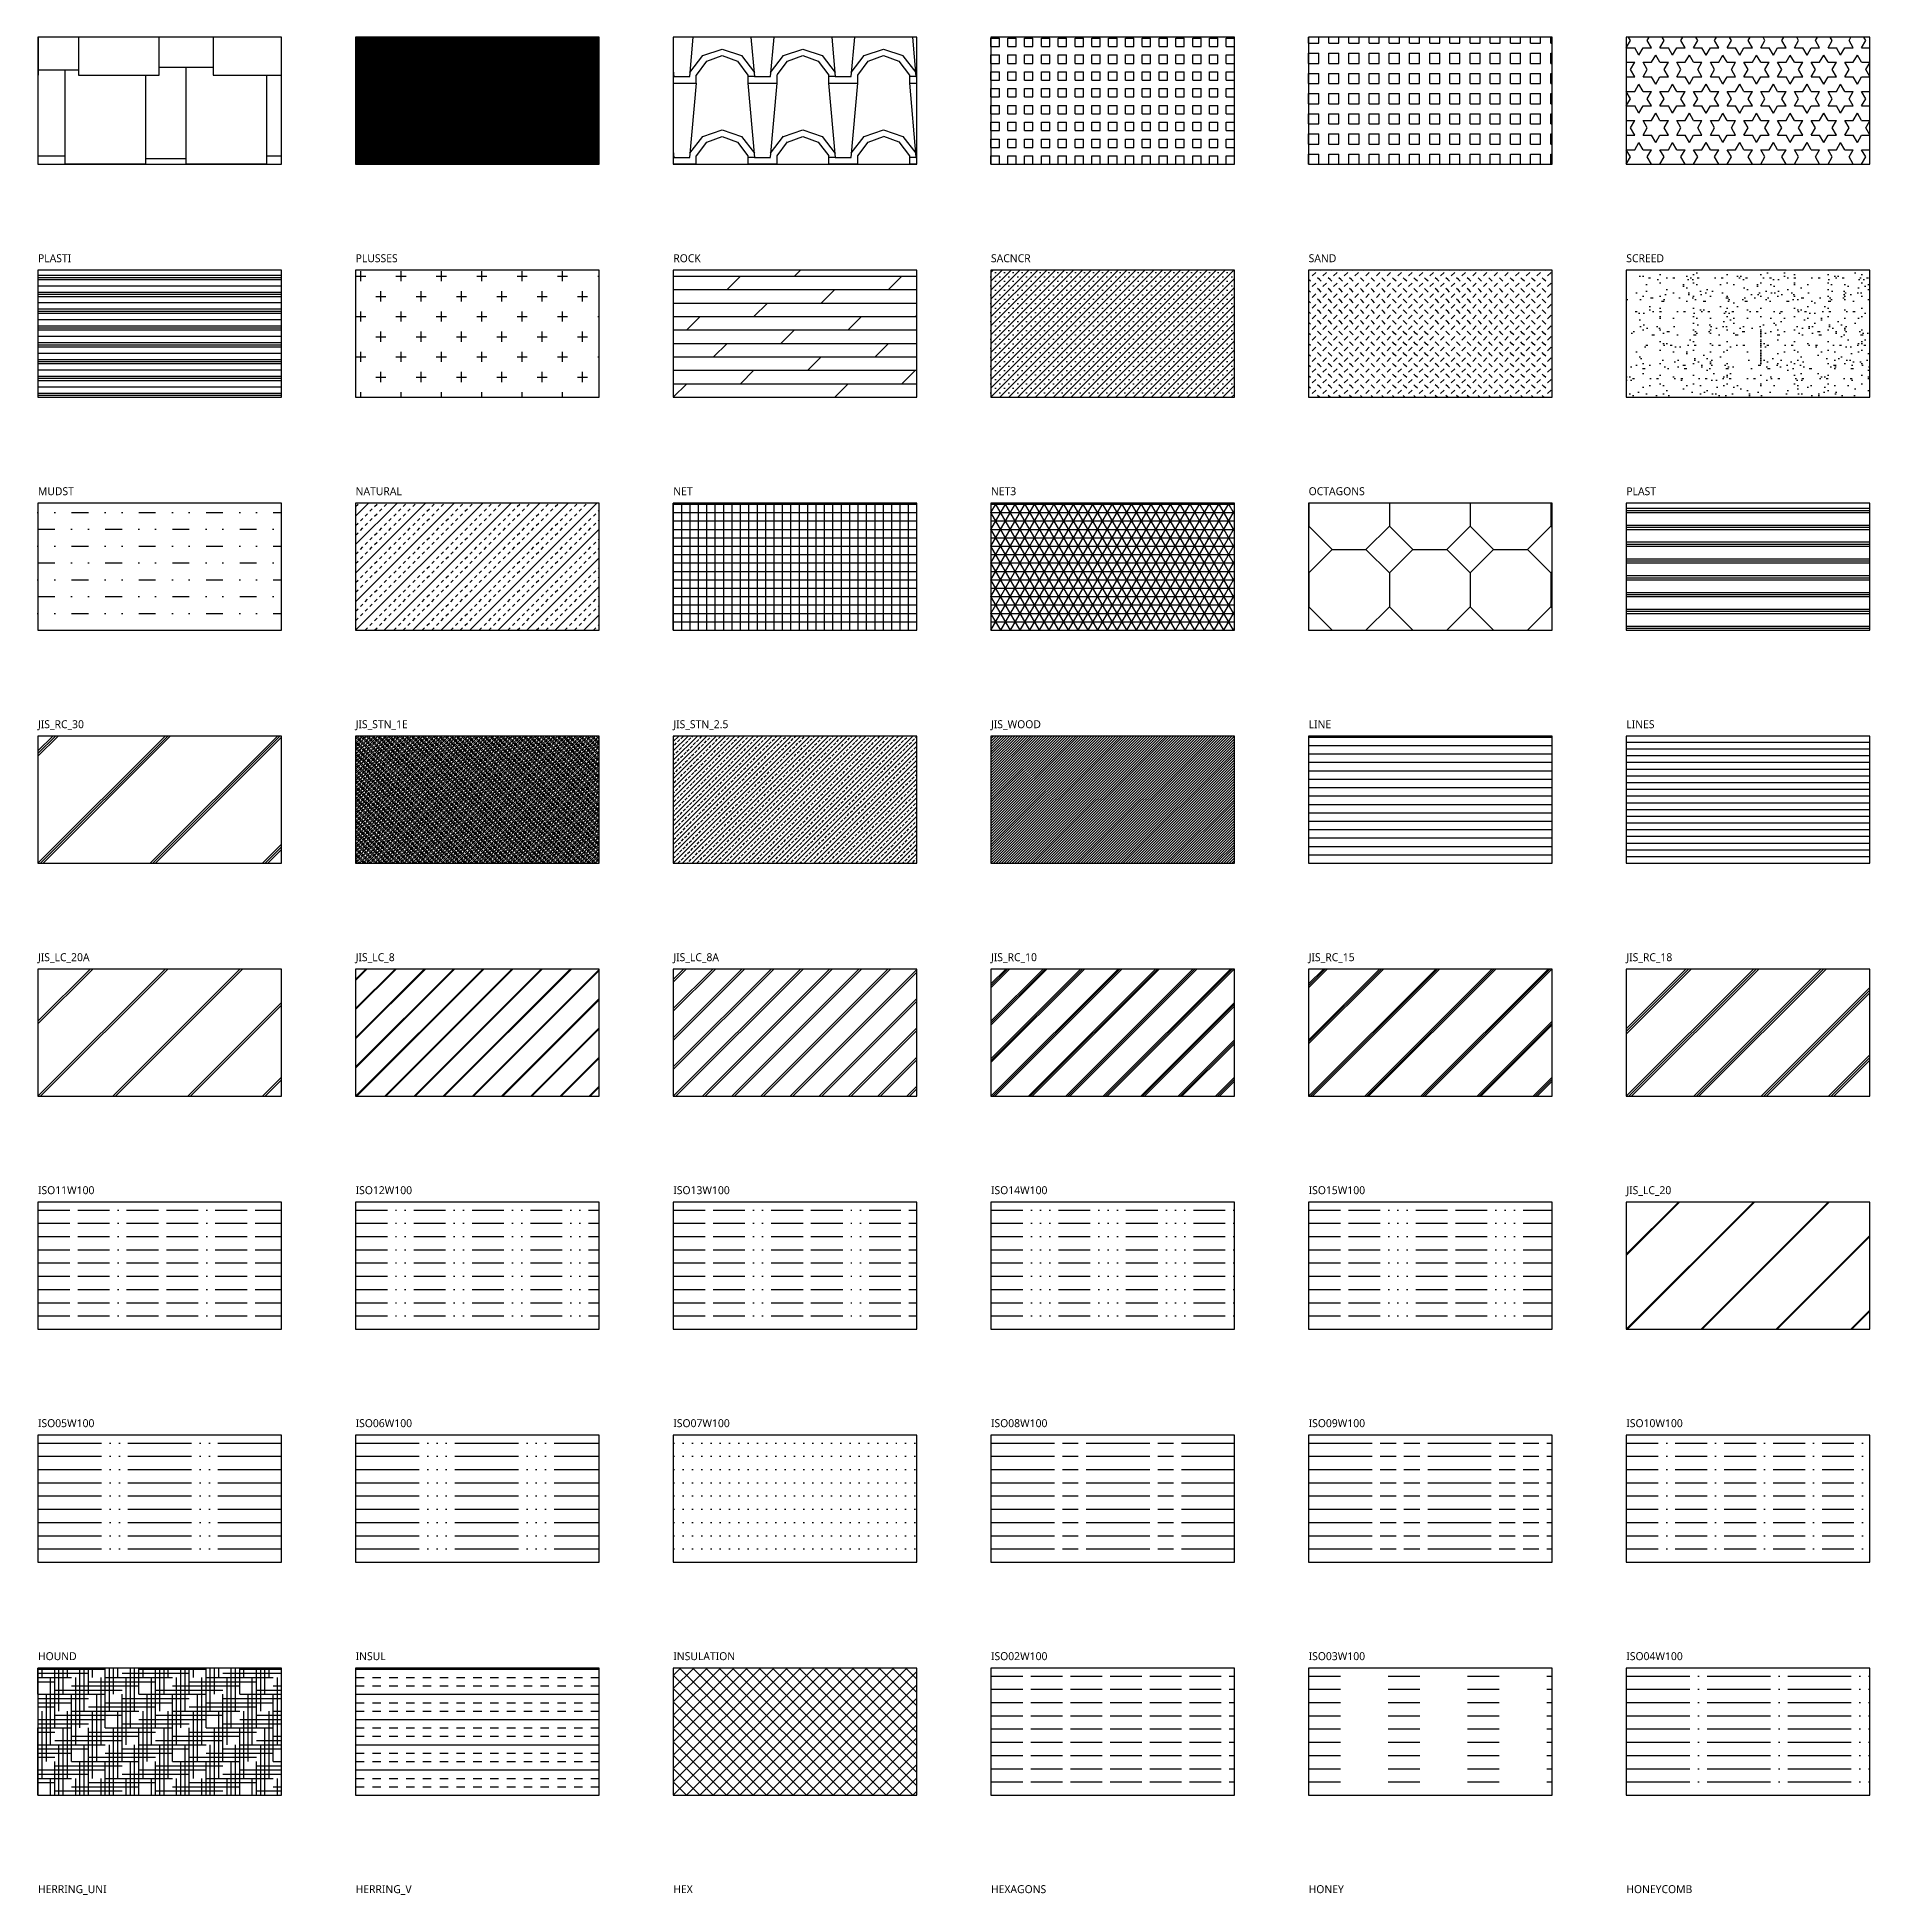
# Model space of a CAD drawing. Header units: metres. Extents: x 0 to 692, y 8 to 2774.
# Drawn here: x 0 to 692, y 1410 to 2112 of the extents above; entities that cross this region are included whole.
import ezdxf

# ---------------------------------------------------------------- set-up
doc = ezdxf.new("R2010")
doc.units = ezdxf.units.M
for name, color, linetype in [('FRAME', 8, 'Continuous'), ('HATCH', 7, 'Continuous'), ('LABEL', 2, 'Continuous')]:
    doc.layers.add(name, color=color, linetype=linetype)
doc.styles.add('OpenSans', font='OpenSans-Regular.ttf')

msp = doc.modelspace()

# ---------------------------------------------------------------- hatches: boundary and pattern name
at = {"layer": 'HATCH'}
h = msp.add_hatch(dxfattribs=at)
h.set_pattern_fill('SHAKES', style=0)
h.set_pattern_definition([(0, (0, 2067.05), (101.6, 101.6), [10.16, -91.44]), (0, (10.16, 2064), (101.6, 101.6), [30.48, -71.12]), (0, (40.64, 2066.03), (101.6, 101.6), [15.24, -86.36]), (0, (55.88, 2064), (101.6, 101.6), [30.48, -71.12]), (0, (86.36, 2067.05), (101.6, 101.6), [15.24, -86.36]), (0, (15.24, 2097.53), (101.6, 101.6), [30.48, -71.12]), (0, (0, 2099.56), (101.6, 101.6), [15.24, -86.36]), (0, (45.72, 2100.58), (101.6, 101.6), [20.32, -81.28]), (0, (66.04, 2097.53), (101.6, 101.6), [35.56, -66.04]), (0, (0, 2132.07), (101.6, 101.6), [34.544, -67.056]), (0, (34.54, 2134.1), (101.6, 101.6), [24.384, -77.216]), (0, (58.93, 2131.06), (101.6, 101.6), [18.29, -83.31]), (0, (77.22, 2135.12), (101.6, 101.6), [17.27, -84.33]), (180, (101.6, 2132.07), (-101.6, -101.6), [7.11, -94.49]), (90, (10.16, 2064), (-101.6, 101.6), [35.56, -66.04]), (90, (40.64, 2064), (-101.6, 101.6), [33.53, -68.07]), (90, (55.88, 2064), (-101.6, 101.6), [36.576, -65.024]), (90, (86.36, 2064), (-101.6, 101.6), [33.53, -68.07]), (90, (45.72, 2097.53), (-101.6, 101.6), [36.576, -65.024]), (90, (34.54, 2132.07), (-101.6, 101.6), [33.53, -68.07]), (90, (58.93, 2131.06), (-101.6, 101.6), [34.544, -67.056]), (270, (0, 2132.07), (101.6, -101.6), [34.544, -67.056]), (270, (15.24, 2132.07), (101.6, -101.6), [34.544, -67.056]), (270, (66.04, 2131.06), (101.6, -101.6), [33.53, -68.07]), (90, (94.49, 2132.07), (-101.6, 101.6), [33.53, -68.07]), (90, (77.22, 2131.06), (-101.6, 101.6), [34.544, -67.056]), (270, (94.49, 2067.05), (101.6, -101.6), [3.05, -98.55])])
h.paths.add_polyline_path([(0, 2064), (92, 2064), (92, 2112), (0, 2112)])
h = msp.add_hatch(dxfattribs=at)
h.set_pattern_fill('SOLID', style=0)
h.set_pattern_definition([(45, (120, 2064), (-0.08838835, 0.08838835), [])])
h.paths.add_polyline_path([(120, 2064), (212, 2064), (212, 2112), (120, 2112)])
h = msp.add_hatch(dxfattribs=at)
h.set_pattern_fill('SPANISH', style=0)
h.set_pattern_definition([(274.9697, (268.0416, 2094.48), (-30.479735, 365.760032), [28.1474, -675.538]), (180, (270.48, 2066.438), (-30.48, -30.48), [2.438, -28.042]), (0, (240, 2064), (30.48, 30.48), [8.5344, -21.9456]), (90, (248.534, 2064), (-30.48, 30.48), [3.048, -27.432]), (270, (268.042, 2067.048), (30.48, -30.48), [3.048, -27.432]), (0, (268.042, 2064), (30.48, 30.48), [2.438, -28.042]), (0, (240, 2066.438), (30.48, 30.48), [6.096, -24.384]), (85.0303, (246.096, 2066.4384), (30.479735, 365.760032), [28.1474, -675.538]), (52.6961, (246.096, 2067.9624), (-396.23957, -518.160327), [8.047, -796.6481]), (18.435, (250.973, 2074.363), (60.96, 30.48), [7.711, -88.6753]), (341.565, (258.288, 2076.802), (-60.96, 30.48), [7.711, -88.6753]), (307.3039, (265.6032, 2074.3632), (396.23957, -518.160327), [8.047, -796.6481]), (20.2249, (252.4968, 2072.2296), (-335.279917, -121.920254), [6.1717, -611.0012]), (339.775, (258.288, 2074.3632), (335.279917, -121.920254), [6.1717, -611.0012]), (307.4054, (264.0792, 2072.2296), (304.800303, -396.23977), [6.523, -645.7775]), (52.5946, (248.5344, 2067.048), (-304.800303, -396.23977), [6.523, -645.7775])])
h.paths.add_polyline_path([(240, 2064), (332, 2064), (332, 2112), (240, 2112)])
h = msp.add_hatch(dxfattribs=at)
h.set_pattern_fill('SQUARE', style=0)
h.set_pattern_definition([(0, (360, 2064), (0, 3.175), [3.175, -3.175]), (90, (360, 2064), (-3.175, 0), [3.175, -3.175])])
h.paths.add_polyline_path([(360, 2064), (452, 2064), (452, 2112), (360, 2112)])
h = msp.add_hatch(dxfattribs=at)
h.set_pattern_fill('SQUARES', style=0)
h.set_pattern_definition([(0, (480, 2064), (0, 3.81), [3.81, -3.81]), (90, (480, 2064), (-3.81, 0), [3.81, -3.81])])
h.paths.add_polyline_path([(480, 2064), (572, 2064), (572, 2112), (480, 2112)])
h = msp.add_hatch(dxfattribs=at)
h.set_pattern_fill('STARS', style=0)
h.set_pattern_definition([(0, (600, 2064), (0, 5.49926), [3.175, -3.175]), (60, (600, 2064), (-4.7625, 2.74963), [3.175, -3.175]), (120, (601.5875, 2066.7496), (-4.7625, -2.74963), [3.175, -3.175])])
h.paths.add_polyline_path([(600, 2064), (692, 2064), (692, 2112), (600, 2112)])
h = msp.add_hatch(dxfattribs=at)
h.set_pattern_fill('PLASTI', style=0)
h.set_pattern_definition([(0, (0, 1976), (0, 6.35), []), (0, (0, 1976.794), (0, 6.35), []), (0, (0, 1977.5875), (0, 6.35), []), (0, (0, 1979.969), (0, 6.35), [])])
h.paths.add_polyline_path([(0, 1976), (92, 1976), (92, 2024), (0, 2024)])
h = msp.add_hatch(dxfattribs=at)
h.set_pattern_fill('PLUSSES', style=0)
h.set_pattern_definition([(0, (120, 1976), (7.62, 7.62), [3.81, -11.43]), (90, (121.905, 1974.095), (-7.62, 7.62), [3.81, -11.43])])
h.paths.add_polyline_path([(120, 1976), (212, 1976), (212, 2024), (120, 2024)])
h = msp.add_hatch(dxfattribs=at)
h.set_pattern_fill('ROCK', style=0)
h.set_pattern_definition([(0, (240, 1976), (0, 5.08), []), (45, (240, 1976), (-10.16, 10.16), [7.1842, -14.3684])])
h.paths.add_polyline_path([(240, 1976), (332, 1976), (332, 2024), (240, 2024)])
h = msp.add_hatch(dxfattribs=at)
h.set_pattern_fill('SACNCR', style=0)
h.set_pattern_definition([(45, (360, 1976), (-1.6838, 1.6838), []), (45, (361.6838, 1976), (-1.6838, 1.6838), [0, -2.38125])])
h.paths.add_polyline_path([(360, 1976), (452, 1976), (452, 2024), (360, 2024)])
h = msp.add_hatch(dxfattribs=at)
h.set_pattern_fill('SAND', style=0)
h.set_pattern_definition([(45, (480, 1976), (-4.0411, 4.0411), [-1.905, 1.905, -1.905]), (45, (484.0386, 1976), (-4.0411, 4.0411), [-1.905, 1.905, -1.905]), (135, (480, 1976), (-4.0411, -4.0411), [0.9525, -3.81, 0.9525]), (135, (484.0386, 1976), (-4.0411, -4.0411), [0.9525, -3.81, 0.9525])])
h.paths.add_polyline_path([(480, 1976), (572, 1976), (572, 2024), (480, 2024)])
h = msp.add_hatch(dxfattribs=at)
h.set_pattern_fill('SCREED', style=0)
h.set_pattern_definition([(0, (600, 1976), (50.8, 12.7), [-6.35, 0, -19.05, 0]), (0, (600, 1976.635), (50.8, 12.7), [-2.54, 0, -8.89, 0, -4.572, 0, -19.05, 0]), (0, (600, 1977.27), (50.8, 12.7), [-1.27, 0, -6.35, 0, -6.35, 0, -13.97, 0, -4.572, 0]), (0, (600, 1977.905), (50.8, 12.7), [-4.572, 0, -20.32, 0]), (0, (600, 1978.54), (50.8, 12.7), [-15.24, 0, -15.24, 0]), (0, (600, 1979.175), (50.8, 12.7), [-21.59, 0]), (0, (600, 1979.81), (50.8, 12.7), [-6.35, 0, -27.94, 0]), (0, (600, 1980.445), (50.8, 12.7), [-8.89, 0, -5.08, 0]), (0, (600, 1981.08), (50.8, 12.7), [-12.7, 0]), (0, (600, 1982.35), (50.8, 12.7), [-1.778, 0, -19.05, 0, -11.43, 0]), (0, (600, 1982.985), (50.8, 12.7), [-2.54, 0, -0.254, 0, -6.35, 0]), (0, (600, 1983.62), (50.8, 12.7), [-1.27, 0, -16.51, 0, -19.05, 0]), (0, (600, 1984.255), (50.8, 12.7), [-12.7, 0]), (0, (600, 1984.89), (50.8, 12.7), [-6.35, 0, -26.67, 0]), (0, (600, 1986.16), (50.8, 12.7), [-30.48, 0]), (0, (600, 1986.795), (50.8, 12.7), [-6.35, 0, -0.508, 0, -8.89, 0]), (0, (600, 1987.43), (50.8, 12.7), [-1.778, 0, -12.7, 0, -5.08, 0, -8.89, 0, -10.16, 0]), (0, (600, 1988.065), (50.8, 12.7), [-3.81, 0, -5.08, 0, -12.7, 0, -0.508, 0, -6.35, 0]), (0, (600, 1988.7), (50.8, 12.7), [-12.7, 0])])
h.paths.add_polyline_path([(600, 1976), (692, 1976), (692, 2024), (600, 2024)])
h = msp.add_hatch(dxfattribs=at)
h.set_pattern_fill('MUDST', style=0)
h.set_pattern_definition([(0, (0, 1888), (12.7, 6.35), [6.35, -6.35, 0, -6.35, 0, -6.35])])
h.paths.add_polyline_path([(0, 1888), (92, 1888), (92, 1936), (0, 1936)])
h = msp.add_hatch(dxfattribs=at)
h.set_pattern_fill('NATURAL', style=0)
h.set_pattern_definition([(45, (120, 1888), (-5.38815, 5.38815), []), (45, (123.592, 1888), (-5.38815, 5.38815), [1.27, -1.27]), (45, (127.184, 1888), (-5.38815, 5.38815), [1.27, -1.27])])
h.paths.add_polyline_path([(120, 1888), (212, 1888), (212, 1936), (120, 1936)])
h = msp.add_hatch(dxfattribs=at)
h.set_pattern_fill('NET', style=0)
h.set_pattern_definition([(0, (240, 1888), (0, 3.175), []), (90, (240, 1888), (-3.175, 0), [])])
h.paths.add_polyline_path([(240, 1888), (332, 1888), (332, 1936), (240, 1936)])
h = msp.add_hatch(dxfattribs=at)
h.set_pattern_fill('NET3', style=0)
h.set_pattern_definition([(0, (360, 1888), (0, 3.175), []), (60, (360, 1888), (-2.74963, 1.5875), []), (120, (360, 1888), (-2.74963, -1.5875), [])])
h.paths.add_polyline_path([(360, 1888), (452, 1888), (452, 1936), (360, 1936)])
h = msp.add_hatch(dxfattribs=at)
h.set_pattern_fill('OCTAGONS', style=0)
h.set_pattern_definition([(315, (480, 1896.84), (30.48, -0), [12.5005, -30.605]), (0, (488.84, 1888), (30.48, 30.48), [12.8016, -17.6784]), (45, (501.64, 1888), (0, 30.48), [12.5005, -30.605]), (135, (510.48, 1909.64), (-30.48, 0), [12.5005, -30.605]), (225, (488.84, 1918.48), (-0, -30.48), [12.5005, -30.605]), (270, (480, 1909.64), (30.48, -30.48), [12.8016, -17.6784])])
h.paths.add_polyline_path([(480, 1888), (572, 1888), (572, 1936), (480, 1936)])
h = msp.add_hatch(dxfattribs=at)
h.set_pattern_fill('PLAST', style=0)
h.set_pattern_definition([(0, (600, 1888), (0, 6.35), []), (0, (600, 1888.794), (0, 6.35), []), (0, (600, 1889.5875), (0, 6.35), [])])
h.paths.add_polyline_path([(600, 1888), (692, 1888), (692, 1936), (600, 1936)])
h = msp.add_hatch(dxfattribs=at)
h.set_pattern_fill('JIS_RC_30', style=0)
h.set_pattern_definition([(45, (0, 1800), (-21.213, 21.213), []), (45, (1, 1800), (-21.213, 21.213), []), (45, (2, 1800), (-21.213, 21.213), [])])
h.paths.add_polyline_path([(0, 1800), (92, 1800), (92, 1848), (0, 1848)])
h = msp.add_hatch(dxfattribs=at)
h.set_pattern_fill('JIS_STN_1E', style=0)
h.set_pattern_definition([(45, (120, 1800), (-0.707107, 0.707107), []), (45, (120.705, 1800), (-0.707107, 0.707107), [1, -0.5])])
h.paths.add_polyline_path([(120, 1800), (212, 1800), (212, 1848), (120, 1848)])
h = msp.add_hatch(dxfattribs=at)
h.set_pattern_fill('JIS_STN_2.5', style=0)
h.set_pattern_definition([(45, (240, 1800), (-1.767767, 1.767767), []), (45, (241.765, 1800), (-1.76777, 1.76777), [1.2, -0.5])])
h.paths.add_polyline_path([(240, 1800), (332, 1800), (332, 1848), (240, 1848)])
h = msp.add_hatch(dxfattribs=at)
h.set_pattern_fill('JIS_WOOD', style=0)
h.set_pattern_definition([(45, (360, 1800), (-0.5, 0.5), [])])
h.paths.add_polyline_path([(360, 1800), (452, 1800), (452, 1848), (360, 1848)])
h = msp.add_hatch(dxfattribs=at)
h.set_pattern_fill('LINE', style=0)
h.set_pattern_definition([(0, (480, 1800), (0, 3.175), [])])
h.paths.add_polyline_path([(480, 1800), (572, 1800), (572, 1848), (480, 1848)])
h = msp.add_hatch(dxfattribs=at)
h.set_pattern_fill('LINES', style=0)
h.set_pattern_definition([(0, (600, 1800), (0, 2.54), [])])
h.paths.add_polyline_path([(600, 1800), (692, 1800), (692, 1848), (600, 1848)])
h = msp.add_hatch(dxfattribs=at)
h.set_pattern_fill('JIS_LC_20A', style=0)
h.set_pattern_definition([(45, (0, 1712), (-14.142, 14.142), []), (45, (1, 1712), (-14.142, 14.142), [])])
h.paths.add_polyline_path([(0, 1712), (92, 1712), (92, 1760), (0, 1760)])
h = msp.add_hatch(dxfattribs=at)
h.set_pattern_fill('JIS_LC_8', style=0)
h.set_pattern_definition([(45, (120, 1712), (-5.51543, 5.51543), []), (45, (120.4, 1712), (-5.51543, 5.51543), [])])
h.paths.add_polyline_path([(120, 1712), (212, 1712), (212, 1760), (120, 1760)])
h = msp.add_hatch(dxfattribs=at)
h.set_pattern_fill('JIS_LC_8A', style=0)
h.set_pattern_definition([(45, (240, 1712), (-5.51543, 5.51543), []), (45, (241, 1712), (-5.51543, 5.51543), [])])
h.paths.add_polyline_path([(240, 1712), (332, 1712), (332, 1760), (240, 1760)])
h = msp.add_hatch(dxfattribs=at)
h.set_pattern_fill('JIS_RC_10', style=0)
h.set_pattern_definition([(45, (360, 1712), (-7.0711, 7.0711), []), (45, (360.725, 1712), (-7.0711, 7.0711), []), (45, (361.45, 1712), (-7.0711, 7.0711), [])])
h.paths.add_polyline_path([(360, 1712), (452, 1712), (452, 1760), (360, 1760)])
h = msp.add_hatch(dxfattribs=at)
h.set_pattern_fill('JIS_RC_15', style=0)
h.set_pattern_definition([(45, (480, 1712), (-10.6066, 10.6066), []), (45, (480.725, 1712), (-10.6066, 10.6066), []), (45, (481.45, 1712), (-10.6066, 10.6066), [])])
h.paths.add_polyline_path([(480, 1712), (572, 1712), (572, 1760), (480, 1760)])
h = msp.add_hatch(dxfattribs=at)
h.set_pattern_fill('JIS_RC_18', style=0)
h.set_pattern_definition([(45, (600, 1712), (-12.728, 12.728), []), (45, (601, 1712), (-12.728, 12.728), []), (45, (602, 1712), (-12.728, 12.728), [])])
h.paths.add_polyline_path([(600, 1712), (692, 1712), (692, 1760), (600, 1760)])
h = msp.add_hatch(dxfattribs=at)
h.set_pattern_fill('ISO11W100', style=0)
h.set_pattern_definition([(0, (0, 1624), (0, 5), [12, -3, 12, -3, 0.5, -3])])
h.paths.add_polyline_path([(0, 1624), (92, 1624), (92, 1672), (0, 1672)])
h = msp.add_hatch(dxfattribs=at)
h.set_pattern_fill('ISO12W100', style=0)
h.set_pattern_definition([(0, (120, 1624), (0, 5), [12, -3, 0.5, -3, 0.5, -3])])
h.paths.add_polyline_path([(120, 1624), (212, 1624), (212, 1672), (120, 1672)])
h = msp.add_hatch(dxfattribs=at)
h.set_pattern_fill('ISO13W100', style=0)
h.set_pattern_definition([(0, (240, 1624), (0, 5), [12, -3, 12, -3, 0.5, -6.5]), (0, (240, 1624), (0, 5), [-33.5, 0.5, -3])])
h.paths.add_polyline_path([(240, 1624), (332, 1624), (332, 1672), (240, 1672)])
h = msp.add_hatch(dxfattribs=at)
h.set_pattern_fill('ISO14W100', style=0)
h.set_pattern_definition([(0, (360, 1624), (0, 5), [12, -3, 0.5, -3, 0.5, -6.5]), (0, (360, 1624), (0, 5), [-22, 0.5, -3])])
h.paths.add_polyline_path([(360, 1624), (452, 1624), (452, 1672), (360, 1672)])
h = msp.add_hatch(dxfattribs=at)
h.set_pattern_fill('ISO15W100', style=0)
h.set_pattern_definition([(0, (480, 1624), (0, 5), [12, -3, 12, -3, 0.5, -10]), (0, (480, 1624), (0, 5), [-33.5, 0.5, -3, 0.5, -3])])
h.paths.add_polyline_path([(480, 1624), (572, 1624), (572, 1672), (480, 1672)])
h = msp.add_hatch(dxfattribs=at)
h.set_pattern_fill('JIS_LC_20', style=0)
h.set_pattern_definition([(45, (600, 1624), (-14.142, 14.142), []), (45, (600.4, 1624), (-14.142, 14.142), [])])
h.paths.add_polyline_path([(600, 1624), (692, 1624), (692, 1672), (600, 1672)])
h = msp.add_hatch(dxfattribs=at)
h.set_pattern_fill('ISO05W100', style=0)
h.set_pattern_definition([(0, (0, 1536), (0, 5), [24, -3, 0.5, -3, 0.5, -3])])
h.paths.add_polyline_path([(0, 1536), (92, 1536), (92, 1584), (0, 1584)])
h = msp.add_hatch(dxfattribs=at)
h.set_pattern_fill('ISO06W100', style=0)
h.set_pattern_definition([(0, (120, 1536), (0, 5), [24, -3, 0.5, -3, 0.5, -6.5]), (0, (120, 1536), (0, 5), [-34, 0.5, -3])])
h.paths.add_polyline_path([(120, 1536), (212, 1536), (212, 1584), (120, 1584)])
h = msp.add_hatch(dxfattribs=at)
h.set_pattern_fill('ISO07W100', style=0)
h.set_pattern_definition([(0, (240, 1536), (0, 5), [0.5, -3])])
h.paths.add_polyline_path([(240, 1536), (332, 1536), (332, 1584), (240, 1584)])
h = msp.add_hatch(dxfattribs=at)
h.set_pattern_fill('ISO08W100', style=0)
h.set_pattern_definition([(0, (360, 1536), (0, 5), [24, -3, 6, -3])])
h.paths.add_polyline_path([(360, 1536), (452, 1536), (452, 1584), (360, 1584)])
h = msp.add_hatch(dxfattribs=at)
h.set_pattern_fill('ISO09W100', style=0)
h.set_pattern_definition([(0, (480, 1536), (0, 5), [24, -3, 6, -3, 6, -3])])
h.paths.add_polyline_path([(480, 1536), (572, 1536), (572, 1584), (480, 1584)])
h = msp.add_hatch(dxfattribs=at)
h.set_pattern_fill('ISO10W100', style=0)
h.set_pattern_definition([(0, (600, 1536), (0, 5), [12, -3, 0.5, -3])])
h.paths.add_polyline_path([(600, 1536), (692, 1536), (692, 1584), (600, 1584)])
h = msp.add_hatch(dxfattribs=at)
h.set_pattern_fill('HOUND', style=0)
h.set_pattern_definition([(0, (0, 1448), (6.35, 1.5875), [25.4, -12.7]), (90, (0, 1448), (-1.5875, -6.35), [25.4, -12.7])])
h.paths.add_polyline_path([(0, 1448), (92, 1448), (92, 1496), (0, 1496)])
h = msp.add_hatch(dxfattribs=at)
h.set_pattern_fill('INSUL', style=0)
h.set_pattern_definition([(0, (120, 1448), (0, 9.525), []), (0, (120, 1451.175), (0, 9.525), [3.175, -3.175]), (0, (120, 1454.35), (0, 9.525), [3.175, -3.175])])
h.paths.add_polyline_path([(120, 1448), (212, 1448), (212, 1496), (120, 1496)])
h = msp.add_hatch(dxfattribs=at)
h.set_pattern_fill('INSULATION', style=0)
h.set_pattern_definition([(45, (240, 1448), (-2.51447, 2.51447), []), (135, (240, 1448), (-2.51447, -2.51447), [])])
h.paths.add_polyline_path([(240, 1448), (332, 1448), (332, 1496), (240, 1496)])
h = msp.add_hatch(dxfattribs=at)
h.set_pattern_fill('ISO02W100', style=0)
h.set_pattern_definition([(0, (360, 1448), (0, 5), [12, -3])])
h.paths.add_polyline_path([(360, 1448), (452, 1448), (452, 1496), (360, 1496)])
h = msp.add_hatch(dxfattribs=at)
h.set_pattern_fill('ISO03W100', style=0)
h.set_pattern_definition([(0, (480, 1448), (0, 5), [12, -18])])
h.paths.add_polyline_path([(480, 1448), (572, 1448), (572, 1496), (480, 1496)])
h = msp.add_hatch(dxfattribs=at)
h.set_pattern_fill('ISO04W100', style=0)
h.set_pattern_definition([(0, (600, 1448), (0, 5), [24, -3, 0.5, -3])])
h.paths.add_polyline_path([(600, 1448), (692, 1448), (692, 1496), (600, 1496)])

# ---------------------------------------------------------------- linework, layer by layer
at = {"layer": 'FRAME'}
for points in [[(0, 2064), (92, 2064), (92, 2112), (0, 2112)], [(120, 2064), (212, 2064), (212, 2112), (120, 2112)], [(240, 2064), (332, 2064), (332, 2112), (240, 2112)], [(360, 2064), (452, 2064), (452, 2112), (360, 2112)], [(480, 2064), (572, 2064), (572, 2112), (480, 2112)], [(600, 2064), (692, 2064), (692, 2112), (600, 2112)], [(0, 1976), (92, 1976), (92, 2024), (0, 2024)], [(120, 1976), (212, 1976), (212, 2024), (120, 2024)], [(240, 1976), (332, 1976), (332, 2024), (240, 2024)], [(360, 1976), (452, 1976), (452, 2024), (360, 2024)], [(480, 1976), (572, 1976), (572, 2024), (480, 2024)], [(600, 1976), (692, 1976), (692, 2024), (600, 2024)], [(0, 1888), (92, 1888), (92, 1936), (0, 1936)], [(120, 1888), (212, 1888), (212, 1936), (120, 1936)], [(240, 1888), (332, 1888), (332, 1936), (240, 1936)], [(360, 1888), (452, 1888), (452, 1936), (360, 1936)], [(480, 1888), (572, 1888), (572, 1936), (480, 1936)], [(600, 1888), (692, 1888), (692, 1936), (600, 1936)], [(0, 1800), (92, 1800), (92, 1848), (0, 1848)], [(120, 1800), (212, 1800), (212, 1848), (120, 1848)], [(240, 1800), (332, 1800), (332, 1848), (240, 1848)], [(360, 1800), (452, 1800), (452, 1848), (360, 1848)], [(480, 1800), (572, 1800), (572, 1848), (480, 1848)], [(600, 1800), (692, 1800), (692, 1848), (600, 1848)], [(0, 1712), (92, 1712), (92, 1760), (0, 1760)], [(120, 1712), (212, 1712), (212, 1760), (120, 1760)], [(240, 1712), (332, 1712), (332, 1760), (240, 1760)], [(360, 1712), (452, 1712), (452, 1760), (360, 1760)], [(480, 1712), (572, 1712), (572, 1760), (480, 1760)], [(600, 1712), (692, 1712), (692, 1760), (600, 1760)], [(0, 1624), (92, 1624), (92, 1672), (0, 1672)], [(120, 1624), (212, 1624), (212, 1672), (120, 1672)], [(240, 1624), (332, 1624), (332, 1672), (240, 1672)], [(360, 1624), (452, 1624), (452, 1672), (360, 1672)], [(480, 1624), (572, 1624), (572, 1672), (480, 1672)], [(600, 1624), (692, 1624), (692, 1672), (600, 1672)], [(0, 1536), (92, 1536), (92, 1584), (0, 1584)], [(120, 1536), (212, 1536), (212, 1584), (120, 1584)], [(240, 1536), (332, 1536), (332, 1584), (240, 1584)], [(360, 1536), (452, 1536), (452, 1584), (360, 1584)], [(480, 1536), (572, 1536), (572, 1584), (480, 1584)], [(600, 1536), (692, 1536), (692, 1584), (600, 1584)], [(0, 1448), (92, 1448), (92, 1496), (0, 1496)], [(120, 1448), (212, 1448), (212, 1496), (120, 1496)], [(240, 1448), (332, 1448), (332, 1496), (240, 1496)], [(360, 1448), (452, 1448), (452, 1496), (360, 1496)], [(480, 1448), (572, 1448), (572, 1496), (480, 1496)], [(600, 1448), (692, 1448), (692, 1496), (600, 1496)]]:
    msp.add_lwpolyline(points, close=True, dxfattribs=at)

# ---------------------------------------------------------------- texts
at = {"layer": 'LABEL', "style": 'OpenSans'}
for s, p in [('PLASTI', (0, 2027)), ('PLUSSES', (120, 2027)), ('ROCK', (240, 2027)), ('SACNCR', (360, 2027)), ('SAND', (480, 2027)), ('SCREED', (600, 2027)), ('MUDST', (0, 1939)), ('NATURAL', (120, 1939)), ('NET', (240, 1939)), ('NET3', (360, 1939)), ('OCTAGONS', (480, 1939)), ('PLAST', (600, 1939)), ('JIS_RC_30', (0, 1851)), ('JIS_STN_1E', (120, 1851)), ('JIS_STN_2.5', (240, 1851)), ('JIS_WOOD', (360, 1851)), ('LINE', (480, 1851)), ('LINES', (600, 1851)), ('JIS_LC_20A', (0, 1763)), ('JIS_LC_8', (120, 1763)), ('JIS_LC_8A', (240, 1763)), ('JIS_RC_10', (360, 1763)), ('JIS_RC_15', (480, 1763)), ('JIS_RC_18', (600, 1763)), ('ISO11W100', (0, 1675)), ('ISO12W100', (120, 1675)), ('ISO13W100', (240, 1675)), ('ISO14W100', (360, 1675)), ('ISO15W100', (480, 1675)), ('JIS_LC_20', (600, 1675)), ('ISO05W100', (0, 1587)), ('ISO06W100', (120, 1587)), ('ISO07W100', (240, 1587)), ('ISO08W100', (360, 1587)), ('ISO09W100', (480, 1587)), ('ISO10W100', (600, 1587)), ('HOUND', (0, 1499)), ('INSUL', (120, 1499)), ('INSULATION', (240, 1499)), ('ISO02W100', (360, 1499)), ('ISO03W100', (480, 1499)), ('ISO04W100', (600, 1499)), ('HERRING_UNI', (0, 1411)), ('HERRING_V', (120, 1411)), ('HEX', (240, 1411)), ('HEXAGONS', (360, 1411)), ('HONEY', (480, 1411)), ('HONEYCOMB', (600, 1411))]:
    msp.add_text(s, height=3, dxfattribs=at).set_placement(p)

doc.saveas('drawing.dxf')
